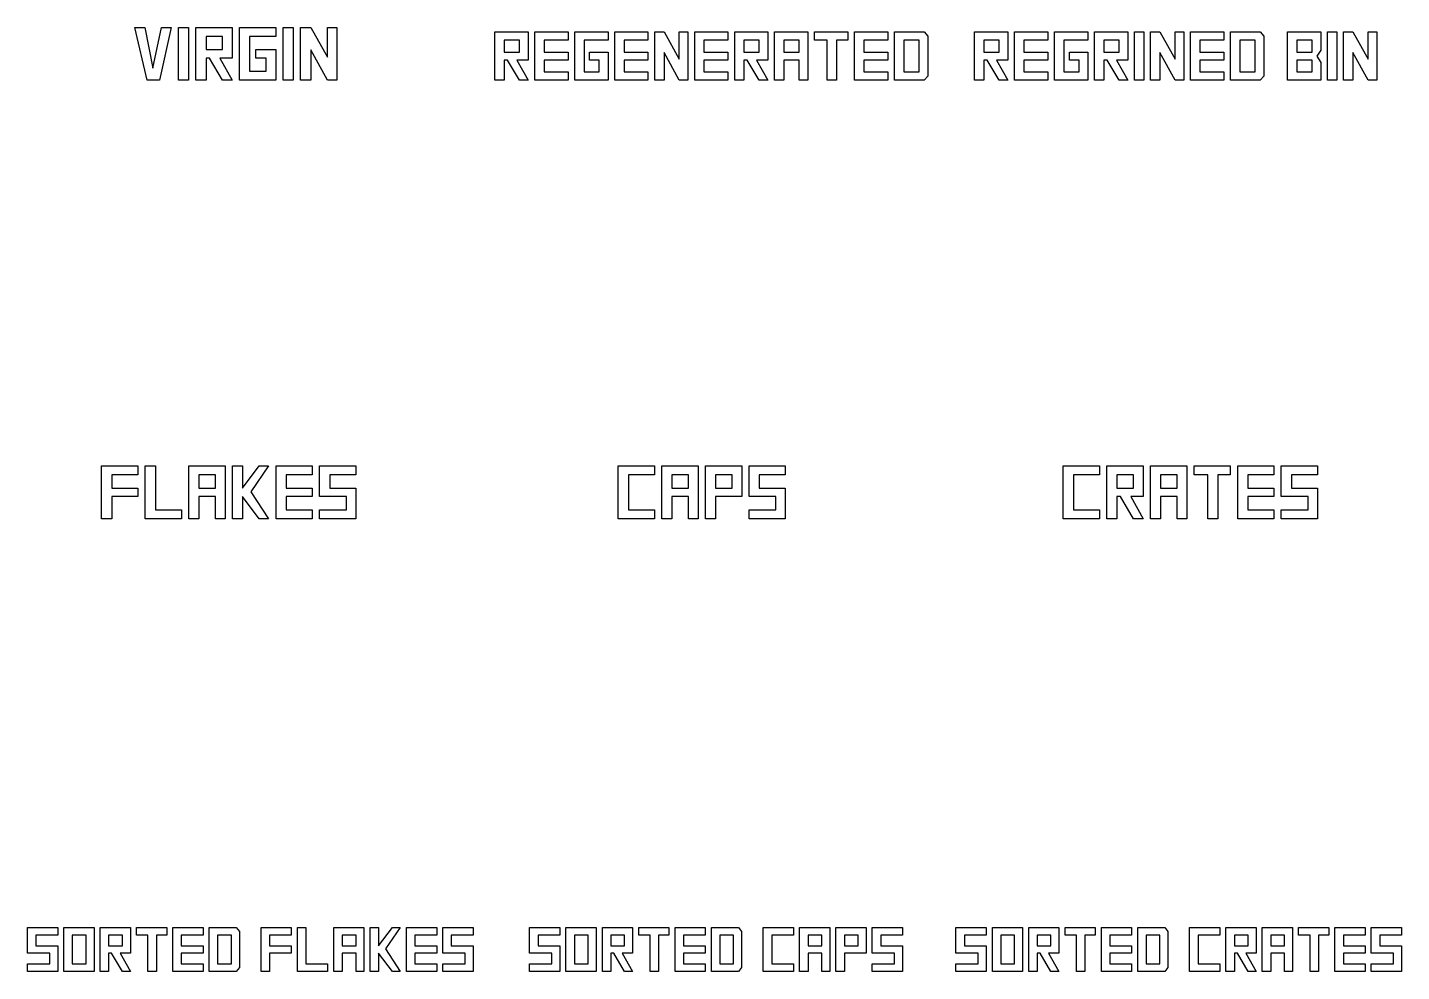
# Model space of a CAD drawing. Extents: x 0.06 to 3.1, y 0.15 to 2.24.
import ezdxf

# ---------------------------------------------------------------- set-up
doc = ezdxf.new("R2010")
doc.units = 0
doc.layers.get('0').update_dxf_attribs({"linetype": 'CONTINUOUS'})

msp = doc.modelspace()

# ---------------------------------------------------------------- linework, layer by layer
at = {"color": 250}
for points in [[(0.356065, 2.2379), (0.377115, 2.2379), (0.351671, 2.12104), (0.324328, 2.12104), (0.296875, 2.2379), (0.319336, 2.2379), (0.336914, 2.14794), (0.356065, 2.2379)], [(0.393392, 2.2379), (0.415853, 2.2379), (0.415853, 2.12104), (0.393392, 2.12104), (0.393392, 2.2379)], [(0.432129, 2.12104), (0.432129, 2.2379), (0.512369, 2.2379), (0.512369, 2.16992), (0.484972, 2.16992), (0.512369, 2.12104), (0.491319, 2.12104), (0.462511, 2.16992), (0.45459, 2.16992), (0.45459, 2.12104), (0.432129, 2.12104)], [(0.564561, 2.18896), (0.608886, 2.18896), (0.608886, 2.12104), (0.528646, 2.12104), (0.528646, 2.2379), (0.608886, 2.2379), (0.608886, 2.21789), (0.551107, 2.21789), (0.551107, 2.14106), (0.587836, 2.14106), (0.587836, 2.16992), (0.564561, 2.16992), (0.564561, 2.18896)], [(0.625163, 2.2379), (0.647624, 2.2379), (0.647624, 2.12104), (0.625163, 2.12104), (0.625163, 2.2379)], [(0.686361, 2.12104), (0.6639, 2.12104), (0.6639, 2.2379), (0.686361, 2.2379), (0.72309, 2.17236), (0.72309, 2.2379), (0.74414, 2.2379), (0.74414, 2.12104), (0.72309, 2.12104), (0.686361, 2.18847), (0.686361, 2.12104)], [(1.09375, 2.12104), (1.09375, 2.22814), (1.16732, 2.22814), (1.16732, 2.16585), (1.1422, 2.16585), (1.16732, 2.12104), (1.148, 2.12104), (1.12158, 2.16585), (1.11437, 2.16585), (1.11437, 2.12104), (1.09375, 2.12104)], [(1.2028, 2.20979), (1.2028, 2.18332), (1.25575, 2.18332), (1.25575, 2.16585), (1.2028, 2.16585), (1.2028, 2.13938), (1.25575, 2.13938), (1.25575, 2.12104), (1.18224, 2.12104), (1.18224, 2.22814), (1.25575, 2.22814), (1.25575, 2.20979), (1.2028, 2.20979)], [(1.3036, 2.18332), (1.34424, 2.18332), (1.34424, 2.12104), (1.27073, 2.12104), (1.27073, 2.22814), (1.34424, 2.22814), (1.34424, 2.20979), (1.29129, 2.20979), (1.29129, 2.13938), (1.32492, 2.13938), (1.32492, 2.16585), (1.3036, 2.16585), (1.3036, 2.18332)], [(1.37978, 2.20979), (1.37978, 2.18332), (1.43272, 2.18332), (1.43272, 2.16585), (1.37978, 2.16585), (1.37978, 2.13938), (1.43272, 2.13938), (1.43272, 2.12104), (1.35916, 2.12104), (1.35916, 2.22814), (1.43272, 2.22814), (1.43272, 2.20979), (1.37978, 2.20979)], [(1.46826, 2.12104), (1.44764, 2.12104), (1.44764, 2.22814), (1.46826, 2.22814), (1.5019, 2.16808), (1.5019, 2.22814), (1.52121, 2.22814), (1.52121, 2.12104), (1.5019, 2.12104), (1.46826, 2.18289), (1.46826, 2.12104)], [(1.55669, 2.20979), (1.55669, 2.18332), (1.60969, 2.18332), (1.60969, 2.16585), (1.55669, 2.16585), (1.55669, 2.13938), (1.60969, 2.13938), (1.60969, 2.12104), (1.53614, 2.12104), (1.53614, 2.22814), (1.60969, 2.22814), (1.60969, 2.20979), (1.55669, 2.20979)], [(1.62463, 2.12104), (1.62463, 2.22814), (1.69814, 2.22814), (1.69814, 2.16585), (1.67301, 2.16585), (1.69814, 2.12104), (1.67882, 2.12104), (1.65246, 2.16585), (1.64518, 2.16585), (1.64518, 2.12104), (1.62463, 2.12104)], [(1.76731, 2.16585), (1.73367, 2.16585), (1.73367, 2.12104), (1.71306, 2.12104), (1.71306, 2.22814), (1.78662, 2.22814), (1.78662, 2.12104), (1.76731, 2.12104), (1.76731, 2.16585)], [(1.82937, 2.20979), (1.80154, 2.20979), (1.80154, 2.22814), (1.87511, 2.22814), (1.87511, 2.20979), (1.84993, 2.20979), (1.84993, 2.12104), (1.82937, 2.12104), (1.82937, 2.20979)], [(1.9106, 2.20979), (1.9106, 2.18332), (1.96354, 2.18332), (1.96354, 2.16585), (1.9106, 2.16585), (1.9106, 2.13938), (1.96354, 2.13938), (1.96354, 2.12104), (1.89003, 2.12104), (1.89003, 2.22814), (1.96354, 2.22814), (1.96354, 2.20979), (1.9106, 2.20979)], [(1.97846, 2.12104), (1.97846, 2.22814), (2.04428, 2.22814), (2.05203, 2.21875), (2.05203, 2.13043), (2.04432, 2.12104), (1.97846, 2.12104)], [(2.15571, 2.12104), (2.15571, 2.22814), (2.22922, 2.22814), (2.22922, 2.16585), (2.2041, 2.16585), (2.22922, 2.12104), (2.2099, 2.12104), (2.18354, 2.16585), (2.17626, 2.16585), (2.17626, 2.12104), (2.15571, 2.12104)], [(2.26476, 2.20979), (2.26476, 2.18332), (2.31771, 2.18332), (2.31771, 2.16585), (2.26476, 2.16585), (2.26476, 2.13938), (2.31771, 2.13938), (2.31771, 2.12104), (2.24414, 2.12104), (2.24414, 2.22814), (2.31771, 2.22814), (2.31771, 2.20979), (2.26476, 2.20979)], [(2.36556, 2.18332), (2.40619, 2.18332), (2.40619, 2.12104), (2.33263, 2.12104), (2.33263, 2.22814), (2.40619, 2.22814), (2.40619, 2.20979), (2.35319, 2.20979), (2.35319, 2.13938), (2.38683, 2.13938), (2.38683, 2.16585), (2.36556, 2.16585), (2.36556, 2.18332)], [(2.42111, 2.12104), (2.42111, 2.22814), (2.49463, 2.22814), (2.49463, 2.16585), (2.46951, 2.16585), (2.49463, 2.12104), (2.47532, 2.12104), (2.44894, 2.16585), (2.44168, 2.16585), (2.44168, 2.12104), (2.42111, 2.12104)], [(2.5096, 2.22814), (2.53017, 2.22814), (2.53017, 2.12104), (2.5096, 2.12104), (2.5096, 2.22814)], [(2.56565, 2.12104), (2.54508, 2.12104), (2.54508, 2.22814), (2.56565, 2.22814), (2.59933, 2.16808), (2.59933, 2.22814), (2.61865, 2.22814), (2.61865, 2.12104), (2.59933, 2.12104), (2.56565, 2.18289), (2.56565, 2.12104)], [(2.65414, 2.20979), (2.65414, 2.18332), (2.70708, 2.18332), (2.70708, 2.16585), (2.65414, 2.16585), (2.65414, 2.13938), (2.70708, 2.13938), (2.70708, 2.12104), (2.63357, 2.12104), (2.63357, 2.22814), (2.70708, 2.22814), (2.70708, 2.20979), (2.65414, 2.20979)], [(2.722, 2.12104), (2.722, 2.22814), (2.78782, 2.22814), (2.79557, 2.21875), (2.79557, 2.13043), (2.78792, 2.12104), (2.722, 2.12104)], [(2.92199, 2.22814), (2.92199, 2.18756), (2.91292, 2.17421), (2.92199, 2.16075), (2.92199, 2.12104), (2.84842, 2.12104), (2.84842, 2.22814), (2.92199, 2.22814)], [(2.93685, 2.22814), (2.95747, 2.22814), (2.95747, 2.12104), (2.93685, 2.12104), (2.93685, 2.22814)], [(2.99294, 2.12104), (2.97239, 2.12104), (2.97239, 2.22814), (2.99294, 2.22814), (3.02664, 2.16808), (3.02664, 2.22814), (3.04596, 2.22814), (3.04596, 2.12104), (3.02664, 2.12104), (2.99294, 2.18289), (2.99294, 2.12104)], [(0.45459, 2.18896), (0.491319, 2.18896), (0.491319, 2.21789), (0.45459, 2.21789), (0.45459, 2.18896)], [(1.11437, 2.18332), (1.148, 2.18332), (1.148, 2.20979), (1.11437, 2.20979), (1.11437, 2.18332)], [(1.64518, 2.18332), (1.67882, 2.18332), (1.67882, 2.20979), (1.64518, 2.20979), (1.64518, 2.18332)], [(1.73367, 2.18332), (1.76731, 2.18332), (1.76731, 2.20979), (1.73367, 2.20979), (1.73367, 2.18332)], [(2.03271, 2.20979), (1.99908, 2.20979), (1.99908, 2.13938), (2.03271, 2.13938), (2.03271, 2.20979)], [(2.17626, 2.18332), (2.2099, 2.18332), (2.2099, 2.20979), (2.17626, 2.20979), (2.17626, 2.18332)], [(2.44168, 2.18332), (2.47532, 2.18332), (2.47532, 2.20979), (2.44168, 2.20979), (2.44168, 2.18332)], [(2.77626, 2.20979), (2.74262, 2.20979), (2.74262, 2.13938), (2.77626, 2.13938), (2.77626, 2.20979)], [(2.86897, 2.18332), (2.90261, 2.18332), (2.90261, 2.20979), (2.86897, 2.20979), (2.86897, 2.18332)], [(2.86897, 2.13938), (2.90261, 2.13938), (2.90261, 2.16585), (2.86897, 2.16585), (2.86897, 2.13938)], [(0.245876, 1.15061), (0.223415, 1.15061), (0.223415, 1.26747), (0.303657, 1.26747), (0.303657, 1.24745), (0.245876, 1.24745), (0.245876, 1.21859), (0.303657, 1.21859), (0.303657, 1.19949), (0.245876, 1.19949), (0.245876, 1.15061)], [(0.342393, 1.17063), (0.400174, 1.17063), (0.400174, 1.15061), (0.319933, 1.15061), (0.319933, 1.26747), (0.342393, 1.26747), (0.342393, 1.17063)], [(0.475586, 1.19949), (0.438911, 1.19949), (0.438911, 1.15061), (0.41645, 1.15061), (0.41645, 1.26747), (0.49669, 1.26747), (0.49669, 1.15061), (0.475586, 1.15061), (0.475586, 1.19949)], [(0.438911, 1.21853), (0.475586, 1.21853), (0.475586, 1.24745), (0.438911, 1.24745), (0.438911, 1.21853)], [(0.535428, 1.15061), (0.512967, 1.15061), (0.512967, 1.26747), (0.535428, 1.26747), (0.535428, 1.21859), (0.572103, 1.26747), (0.593207, 1.26747), (0.554036, 1.2105), (0.593207, 1.15061), (0.572103, 1.15061), (0.535428, 1.19949), (0.535428, 1.15061)], [(0.631944, 1.24745), (0.631944, 1.21853), (0.689725, 1.21853), (0.689725, 1.19949), (0.631944, 1.19949), (0.631944, 1.17063), (0.689725, 1.17063), (0.689725, 1.15061), (0.609483, 1.15061), (0.609483, 1.26747), (0.689725, 1.26747), (0.689725, 1.24745), (0.631944, 1.24745)], [(0.706, 1.19949), (0.706, 1.26747), (0.786242, 1.26747), (0.786242, 1.24745), (0.728461, 1.24745), (0.728461, 1.21853), (0.786242, 1.21853), (0.786242, 1.15061), (0.706, 1.15061), (0.706, 1.17063), (0.765136, 1.17063), (0.765136, 1.19949), (0.706, 1.19949)], [(1.38932, 1.17063), (1.4471, 1.17063), (1.4471, 1.15061), (1.36686, 1.15061), (1.36686, 1.26747), (1.4471, 1.26747), (1.4471, 1.24745), (1.38932, 1.24745), (1.38932, 1.17063)], [(1.52251, 1.19949), (1.48583, 1.19949), (1.48583, 1.15061), (1.46337, 1.15061), (1.46337, 1.26747), (1.54362, 1.26747), (1.54362, 1.15061), (1.52251, 1.15061), (1.52251, 1.19949)], [(1.48583, 1.21853), (1.52251, 1.21853), (1.52251, 1.24745), (1.48583, 1.24745), (1.48583, 1.21853)], [(1.58236, 1.15061), (1.5599, 1.15061), (1.5599, 1.26747), (1.64014, 1.26747), (1.64014, 1.19949), (1.58236, 1.19949), (1.58236, 1.15061)], [(1.58236, 1.21853), (1.61903, 1.21853), (1.61903, 1.24745), (1.58236, 1.24745), (1.58236, 1.21853)], [(1.65642, 1.19949), (1.65642, 1.26747), (1.7366, 1.26747), (1.7366, 1.24745), (1.67882, 1.24745), (1.67882, 1.21853), (1.7366, 1.21853), (1.7366, 1.15061), (1.65642, 1.15061), (1.65642, 1.17063), (1.71556, 1.17063), (1.71556, 1.19949), (1.65642, 1.19949)], [(2.37424, 1.17063), (2.43197, 1.17063), (2.43197, 1.15061), (2.35178, 1.15061), (2.35178, 1.26747), (2.43197, 1.26747), (2.43197, 1.24745), (2.37424, 1.24745), (2.37424, 1.17063)], [(2.44824, 1.15061), (2.44824, 1.26747), (2.52854, 1.26747), (2.52854, 1.19954), (2.50108, 1.19954), (2.52854, 1.15061), (2.50743, 1.15061), (2.47862, 1.19954), (2.47076, 1.19954), (2.47076, 1.15061), (2.44824, 1.15061)], [(2.47076, 1.21859), (2.50743, 1.21859), (2.50743, 1.24745), (2.47076, 1.24745), (2.47076, 1.21859)], [(2.60394, 1.19954), (2.56728, 1.19954), (2.56728, 1.15061), (2.54482, 1.15061), (2.54482, 1.26747), (2.62506, 1.26747), (2.62506, 1.15061), (2.60394, 1.15061), (2.60394, 1.19954)], [(2.56728, 1.21859), (2.60394, 1.21859), (2.60394, 1.24745), (2.56728, 1.24745), (2.56728, 1.21859)], [(2.67165, 1.24745), (2.64128, 1.24745), (2.64128, 1.26747), (2.72157, 1.26747), (2.72157, 1.24745), (2.69413, 1.24745), (2.69413, 1.15061), (2.67165, 1.15061), (2.67165, 1.24745)], [(2.76025, 1.24745), (2.76025, 1.21859), (2.81803, 1.21859), (2.81803, 1.19954), (2.76025, 1.19954), (2.76025, 1.17063), (2.81803, 1.17063), (2.81803, 1.15061), (2.73785, 1.15061), (2.73785, 1.26747), (2.81803, 1.26747), (2.81803, 1.24745), (2.76025, 1.24745)], [(2.83436, 1.19954), (2.83436, 1.26747), (2.91456, 1.26747), (2.91456, 1.24745), (2.85678, 1.24745), (2.85678, 1.21859), (2.91456, 1.21859), (2.91456, 1.15061), (2.83436, 1.15061), (2.83436, 1.17063), (2.8935, 1.17063), (2.8935, 1.19954), (2.83436, 1.19954)], [(0.059408, 0.18929), (0.059408, 0.245931), (0.126302, 0.245931), (0.126302, 0.229221), (0.078125, 0.229221), (0.078125, 0.205186), (0.126302, 0.205186), (0.126302, 0.148546), (0.059408, 0.148546), (0.059408, 0.165201), (0.108724, 0.165201), (0.108724, 0.18929), (0.059408, 0.18929)], [(0.206706, 0.148546), (0.139865, 0.148546), (0.139865, 0.245931), (0.206706, 0.245931), (0.206706, 0.148546)], [(0.220269, 0.148546), (0.220269, 0.245931), (0.287164, 0.245931), (0.287164, 0.18929), (0.264268, 0.18929), (0.287164, 0.148546), (0.269586, 0.148546), (0.245551, 0.18929), (0.238986, 0.18929), (0.238986, 0.148546), (0.220269, 0.148546)], [(0.32601, 0.229221), (0.300726, 0.229221), (0.300726, 0.245931), (0.367567, 0.245931), (0.367567, 0.229221), (0.344726, 0.229221), (0.344726, 0.148546), (0.32601, 0.148546), (0.32601, 0.229221)], [(0.399849, 0.229221), (0.399849, 0.205186), (0.448025, 0.205186), (0.448025, 0.18929), (0.399849, 0.18929), (0.399849, 0.165201), (0.448025, 0.165201), (0.448025, 0.148546), (0.381131, 0.148546), (0.381131, 0.245931), (0.448025, 0.245931), (0.448025, 0.229221), (0.399849, 0.229221)], [(0.461589, 0.148546), (0.461589, 0.245931), (0.521376, 0.245931), (0.528429, 0.237358), (0.528429, 0.157064), (0.521431, 0.148546), (0.461589, 0.148546)], [(0.595161, 0.148546), (0.576443, 0.148546), (0.576443, 0.245931), (0.643338, 0.245931), (0.643338, 0.229221), (0.595161, 0.229221), (0.595161, 0.205132), (0.643338, 0.205132), (0.643338, 0.18929), (0.595161, 0.18929), (0.595161, 0.148546)], [(0.675618, 0.165201), (0.723742, 0.165201), (0.723742, 0.148546), (0.656901, 0.148546), (0.656901, 0.245931), (0.675618, 0.245931), (0.675618, 0.165201)], [(0.786621, 0.18929), (0.756022, 0.18929), (0.756022, 0.148546), (0.737304, 0.148546), (0.737304, 0.245931), (0.804199, 0.245931), (0.804199, 0.148546), (0.786621, 0.148546), (0.786621, 0.18929)], [(0.836481, 0.148546), (0.817762, 0.148546), (0.817762, 0.245931), (0.836481, 0.245931), (0.836481, 0.205132), (0.867025, 0.245931), (0.884603, 0.245931), (0.851997, 0.19846), (0.884603, 0.148546), (0.867025, 0.148546), (0.836481, 0.18929), (0.836481, 0.148546)], [(0.916883, 0.229221), (0.916883, 0.205186), (0.965061, 0.205186), (0.965061, 0.18929), (0.916883, 0.18929), (0.916883, 0.165201), (0.965061, 0.165201), (0.965061, 0.148546), (0.898167, 0.148546), (0.898167, 0.245931), (0.965061, 0.245931), (0.965061, 0.229221), (0.916883, 0.229221)], [(0.978624, 0.18929), (0.978624, 0.245931), (1.04546, 0.245931), (1.04546, 0.229221), (0.997342, 0.229221), (0.997342, 0.205186), (1.04546, 0.205186), (1.04546, 0.148546), (0.978624, 0.148546), (0.978624, 0.165201), (1.02789, 0.165201), (1.02789, 0.18929), (0.978624, 0.18929)], [(1.17084, 0.18929), (1.17084, 0.245876), (1.23768, 0.245876), (1.23768, 0.229221), (1.18956, 0.229221), (1.18956, 0.205132), (1.23768, 0.205132), (1.23768, 0.148492), (1.17084, 0.148492), (1.17084, 0.165201), (1.22011, 0.165201), (1.22011, 0.18929), (1.17084, 0.18929)], [(1.31814, 0.148492), (1.25125, 0.148492), (1.25125, 0.245876), (1.31814, 0.245876), (1.31814, 0.148492)], [(1.33171, 0.148492), (1.33171, 0.245876), (1.39854, 0.245876), (1.39854, 0.18929), (1.37571, 0.18929), (1.39854, 0.148492), (1.38097, 0.148492), (1.35699, 0.18929), (1.35042, 0.18929), (1.35042, 0.148492), (1.33171, 0.148492)], [(1.43739, 0.229221), (1.41211, 0.229221), (1.41211, 0.245876), (1.479, 0.245876), (1.479, 0.229221), (1.45611, 0.229221), (1.45611, 0.148492), (1.43739, 0.148492), (1.43739, 0.229221)], [(1.51129, 0.229221), (1.51129, 0.205132), (1.5594, 0.205132), (1.5594, 0.18929), (1.51129, 0.18929), (1.51129, 0.165201), (1.5594, 0.165201), (1.5594, 0.148492), (1.49257, 0.148492), (1.49257, 0.245876), (1.5594, 0.245876), (1.5594, 0.229221), (1.51129, 0.229221)], [(1.57297, 0.148492), (1.57297, 0.245876), (1.63282, 0.245876), (1.63981, 0.237358), (1.63981, 0.157064), (1.63286, 0.148492), (1.57297, 0.148492)], [(1.70654, 0.165201), (1.75472, 0.165201), (1.75472, 0.148492), (1.68782, 0.148492), (1.68782, 0.245931), (1.75472, 0.245931), (1.75472, 0.229221), (1.70654, 0.229221), (1.70654, 0.165201)], [(1.8176, 0.18929), (1.787, 0.18929), (1.787, 0.148492), (1.76828, 0.148492), (1.76828, 0.245876), (1.83518, 0.245876), (1.83518, 0.148492), (1.8176, 0.148492), (1.8176, 0.18929)], [(1.8674, 0.148492), (1.84868, 0.148492), (1.84868, 0.245876), (1.91558, 0.245876), (1.91558, 0.18929), (1.8674, 0.18929), (1.8674, 0.148492)], [(1.92914, 0.18929), (1.92914, 0.245876), (1.99599, 0.245876), (1.99599, 0.229221), (1.94786, 0.229221), (1.94786, 0.205132), (1.99599, 0.205132), (1.99599, 0.148492), (1.92914, 0.148492), (1.92914, 0.165201), (1.97846, 0.165201), (1.97846, 0.18929), (1.92914, 0.18929)], [(2.11442, 0.18929), (2.11442, 0.245931), (2.18132, 0.245931), (2.18132, 0.229221), (2.13319, 0.229221), (2.13319, 0.205186), (2.18132, 0.205186), (2.18132, 0.148546), (2.11442, 0.148546), (2.11442, 0.165201), (2.16374, 0.165201), (2.16374, 0.18929), (2.11442, 0.18929)], [(2.26178, 0.148546), (2.19488, 0.148546), (2.19488, 0.245931), (2.26178, 0.245931), (2.26178, 0.148546)], [(2.27528, 0.148546), (2.27528, 0.245931), (2.34218, 0.245931), (2.34218, 0.18929), (2.31933, 0.18929), (2.34218, 0.148546), (2.3246, 0.148546), (2.30063, 0.18929), (2.29406, 0.18929), (2.29406, 0.148546), (2.27528, 0.148546)], [(2.38103, 0.229221), (2.35574, 0.229221), (2.35574, 0.245931), (2.42258, 0.245931), (2.42258, 0.229221), (2.39974, 0.229221), (2.39974, 0.148546), (2.38103, 0.148546), (2.38103, 0.229221)], [(2.45492, 0.229221), (2.45492, 0.205186), (2.50304, 0.205186), (2.50304, 0.18929), (2.45492, 0.18929), (2.45492, 0.165201), (2.50304, 0.165201), (2.50304, 0.148546), (2.43614, 0.148546), (2.43614, 0.245931), (2.50304, 0.245931), (2.50304, 0.229221), (2.45492, 0.229221)], [(2.5166, 0.148546), (2.5166, 0.245931), (2.57644, 0.245931), (2.5835, 0.237358), (2.5835, 0.157064), (2.5765, 0.148546), (2.5166, 0.148546)], [(2.65022, 0.165201), (2.69835, 0.165201), (2.69835, 0.148546), (2.63146, 0.148546), (2.63146, 0.245931), (2.69835, 0.245931), (2.69835, 0.229221), (2.65022, 0.229221), (2.65022, 0.165201)], [(2.71192, 0.148546), (2.71192, 0.245931), (2.77875, 0.245931), (2.77875, 0.18929), (2.75592, 0.18929), (2.77875, 0.148546), (2.76124, 0.148546), (2.73719, 0.18929), (2.73062, 0.18929), (2.73062, 0.148546), (2.71192, 0.148546)], [(2.84164, 0.18929), (2.81104, 0.18929), (2.81104, 0.148546), (2.79237, 0.148546), (2.79237, 0.245931), (2.85921, 0.245931), (2.85921, 0.148546), (2.84164, 0.148546), (2.84164, 0.18929)], [(2.89806, 0.229221), (2.87278, 0.229221), (2.87278, 0.245931), (2.93961, 0.245931), (2.93961, 0.229221), (2.91678, 0.229221), (2.91678, 0.148546), (2.89806, 0.148546), (2.89806, 0.229221)], [(2.9719, 0.229221), (2.9719, 0.205186), (3.02007, 0.205186), (3.02007, 0.18929), (2.9719, 0.18929), (2.9719, 0.165201), (3.02007, 0.165201), (3.02007, 0.148546), (2.95318, 0.148546), (2.95318, 0.245931), (3.02007, 0.245931), (3.02007, 0.229221), (2.9719, 0.229221)], [(3.03364, 0.18929), (3.03364, 0.245931), (3.10047, 0.245931), (3.10047, 0.229221), (3.05236, 0.229221), (3.05236, 0.205186), (3.10047, 0.205186), (3.10047, 0.148546), (3.03364, 0.148546), (3.03364, 0.165201), (3.08296, 0.165201), (3.08296, 0.18929), (3.03364, 0.18929)], [(0.189128, 0.229221), (0.158583, 0.229221), (0.158583, 0.165201), (0.189128, 0.165201), (0.189128, 0.229221)], [(0.238986, 0.205132), (0.269586, 0.205132), (0.269586, 0.229221), (0.238986, 0.229221), (0.238986, 0.205132)], [(0.510851, 0.229221), (0.480306, 0.229221), (0.480306, 0.165201), (0.510851, 0.165201), (0.510851, 0.229221)], [(0.756022, 0.205132), (0.786621, 0.205132), (0.786621, 0.229221), (0.756022, 0.229221), (0.756022, 0.205132)], [(1.30056, 0.229221), (1.26997, 0.229221), (1.26997, 0.165201), (1.30056, 0.165201), (1.30056, 0.229221)], [(1.35042, 0.205132), (1.38097, 0.205132), (1.38097, 0.229221), (1.35042, 0.229221), (1.35042, 0.205132)], [(1.62229, 0.229221), (1.59169, 0.229221), (1.59169, 0.165201), (1.62229, 0.165201), (1.62229, 0.229221)], [(1.787, 0.205132), (1.8176, 0.205132), (1.8176, 0.229221), (1.787, 0.229221), (1.787, 0.205132)], [(1.8674, 0.205132), (1.898, 0.205132), (1.898, 0.229221), (1.8674, 0.229221), (1.8674, 0.205132)], [(2.24419, 0.229221), (2.2136, 0.229221), (2.2136, 0.165201), (2.24419, 0.165201), (2.24419, 0.229221)], [(2.29406, 0.205132), (2.3246, 0.205132), (2.3246, 0.229221), (2.29406, 0.229221), (2.29406, 0.205132)], [(2.56592, 0.229221), (2.53532, 0.229221), (2.53532, 0.165201), (2.56592, 0.165201), (2.56592, 0.229221)], [(2.73062, 0.205132), (2.76124, 0.205132), (2.76124, 0.229221), (2.73062, 0.229221), (2.73062, 0.205132)], [(2.81104, 0.205132), (2.84164, 0.205132), (2.84164, 0.229221), (2.81104, 0.229221), (2.81104, 0.205132)]]:
    msp.add_lwpolyline(points, close=True, dxfattribs=at)

doc.saveas('drawing.dxf')
